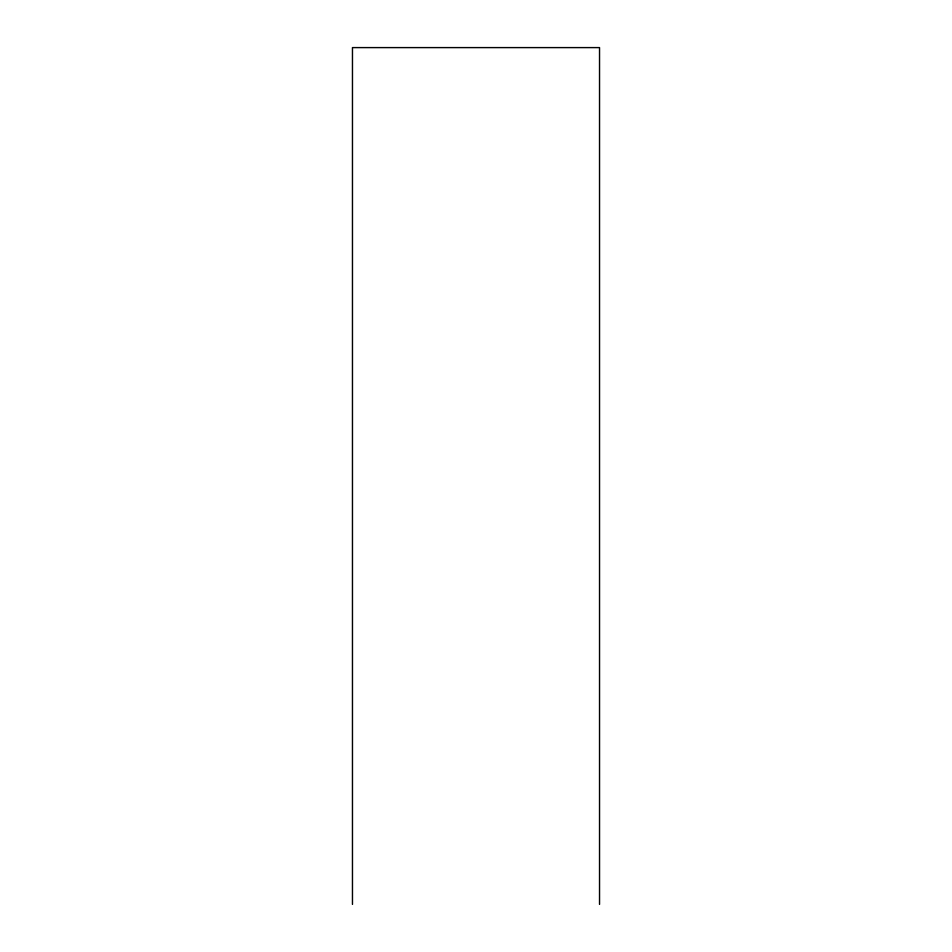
<?xml version="1.0" encoding="UTF-8"?>
<svg xmlns="http://www.w3.org/2000/svg" width="952" height="952" viewBox="0 0 952 952"><rect width="100%" height="100%" fill="white"/><g stroke="black" fill="none" stroke-linecap="round" stroke-linejoin="round"><path stroke-width="1.43" d="M599.534 904.4L599.534 47.6L352.466 47.6L352.466 904.4"/></g></svg>
